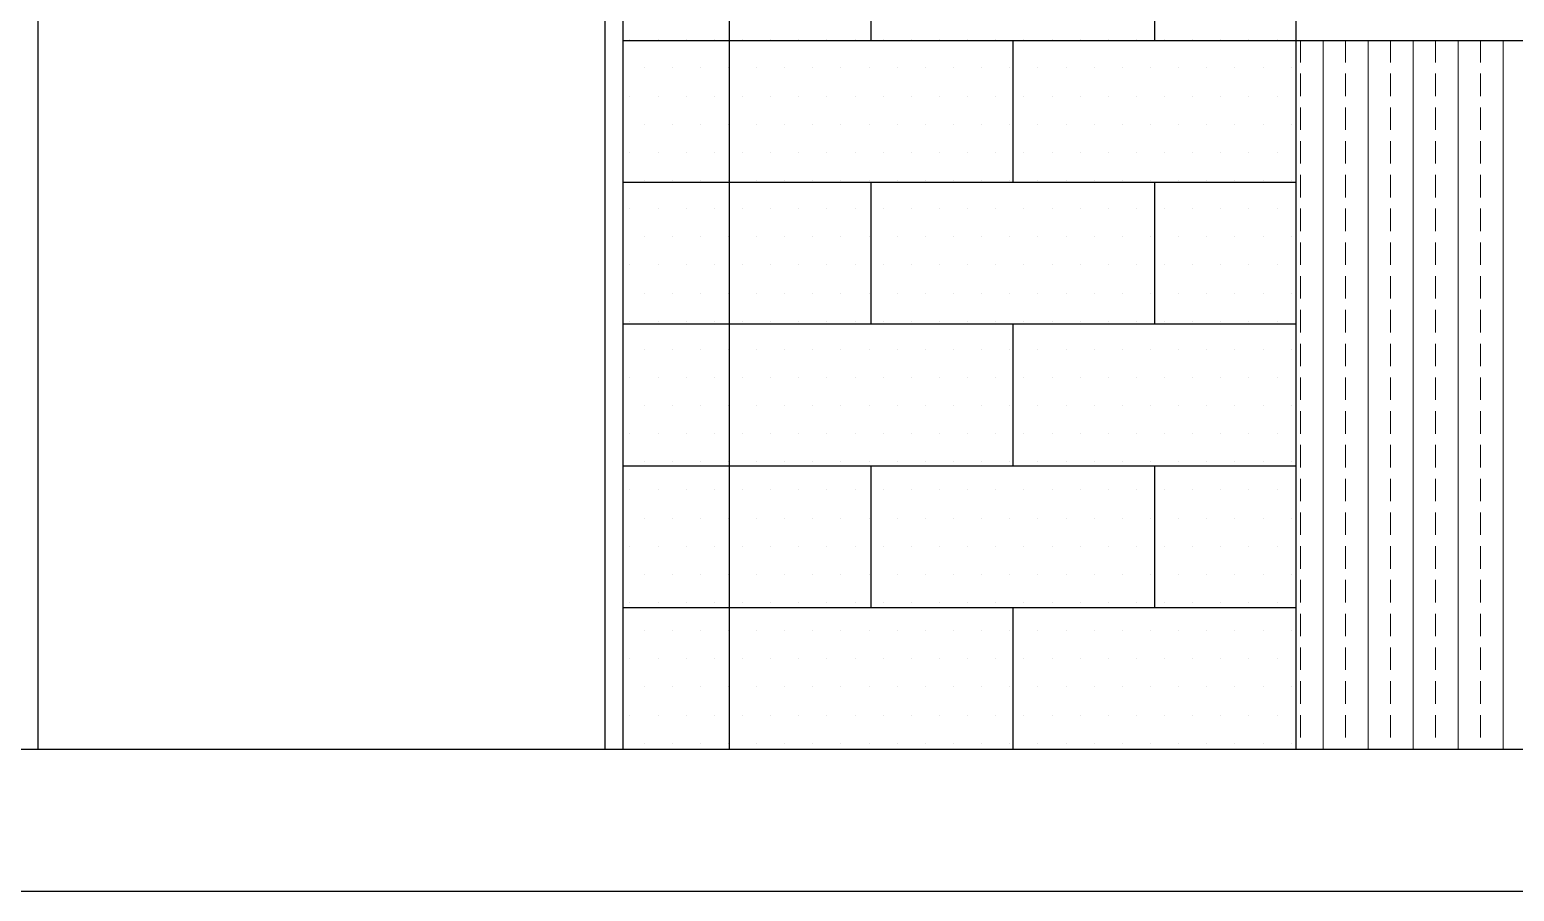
# Paper-space layout 'A000' of a CAD drawing. Header units: millimetres. Extents: x 0 to 841, y 0 to 594.
# Drawn here: x 603.56 to 645.45, y 223.88 to 248.19 of the extents above; entities that cross this region are included whole.
import ezdxf

# ---------------------------------------------------------------- set-up
doc = ezdxf.new("R2010")
doc.units = ezdxf.units.MM
doc.header["$MEASUREMENT"] = 0
doc.layers.add('A-ELEV-MBE1', color=7, linetype='Continuous', lineweight=25)
doc.layers.add('A-ELEV-PATT', color=8, linetype='Continuous', lineweight=13)

psp = doc.layouts.new('A000')

# ---------------------------------------------------------------- linework, layer by layer
at = {"layer": 'A-ELEV-MBE1'}
for p, q in [((620.293, 271.877), (620.293, 227.877)), ((623.293, 271.877), (623.293, 227.877)), ((639.293, 227.877), (639.293, 271.877)), ((603.793, 271.377), (603.793, 227.877)), ((619.793, 227.877), (619.793, 271.377)), ((627.293, 251.877), (627.293, 247.877)), ((635.293, 251.877), (635.293, 247.877)), ((639.293, 247.877), (620.293, 247.877)), ((631.293, 247.877), (631.293, 243.877)), ((655.293, 247.877), (639.293, 247.877)), ((639.293, 243.877), (620.293, 243.877)), ((627.293, 243.877), (627.293, 239.877)), ((635.293, 243.877), (635.293, 239.877)), ((639.293, 239.877), (620.293, 239.877)), ((631.293, 239.877), (631.293, 235.877)), ((639.293, 235.877), (620.293, 235.877)), ((627.293, 235.877), (627.293, 231.877)), ((635.293, 235.877), (635.293, 231.877)), ((639.293, 231.877), (620.293, 231.877)), ((631.293, 231.877), (631.293, 227.877)), ((687.293, 227.877), (559.293, 227.877)), ((492.293, 223.877), (687.293, 223.877))]:
    psp.add_line(p, q, dxfattribs=at)
at = {"layer": 'A-ELEV-PATT', "linetype": 'Continuous'}
for p, q in [((620.496, 247.902), (620.496, 247.902)), ((621.29, 247.902), (621.29, 247.902)), ((622.084, 247.902), (622.084, 247.902)), ((622.878, 247.902), (622.878, 247.902)), ((623.671, 247.902), (623.671, 247.902)), ((624.465, 247.902), (624.465, 247.902)), ((625.259, 247.902), (625.259, 247.902)), ((626.053, 247.902), (626.053, 247.902)), ((626.846, 247.902), (626.846, 247.902)), ((627.64, 247.902), (627.64, 247.902)), ((628.434, 247.902), (628.434, 247.902)), ((629.228, 247.902), (629.228, 247.902)), ((630.021, 247.902), (630.021, 247.902)), ((630.815, 247.902), (630.815, 247.902)), ((631.609, 247.902), (631.609, 247.902)), ((632.403, 247.902), (632.403, 247.902)), ((633.196, 247.902), (633.196, 247.902)), ((633.99, 247.902), (633.99, 247.902)), ((634.784, 247.902), (634.784, 247.902)), ((635.578, 247.902), (635.578, 247.902)), ((636.371, 247.902), (636.371, 247.902)), ((637.165, 247.902), (637.165, 247.902)), ((637.959, 247.902), (637.959, 247.902)), ((638.753, 247.902), (638.753, 247.902)), ((639.413, 247.267), (639.413, 247.877)), ((640.048, 227.877), (640.048, 247.877)), ((640.683, 247.267), (640.683, 247.877)), ((641.318, 227.877), (641.318, 247.877)), ((641.953, 247.267), (641.953, 247.877)), ((642.588, 227.877), (642.588, 247.877)), ((643.223, 247.267), (643.223, 247.877)), ((643.858, 227.877), (643.858, 247.877)), ((644.493, 247.267), (644.493, 247.877)), ((645.128, 227.877), (645.128, 247.877)), ((620.893, 247.109), (620.893, 247.109)), ((621.687, 247.109), (621.687, 247.109)), ((622.481, 247.109), (622.481, 247.109)), ((623.274, 247.109), (623.274, 247.109)), ((624.068, 247.109), (624.068, 247.109)), ((624.862, 247.109), (624.862, 247.109)), ((625.656, 247.109), (625.656, 247.109)), ((626.449, 247.109), (626.449, 247.109)), ((627.243, 247.109), (627.243, 247.109)), ((628.037, 247.109), (628.037, 247.109)), ((628.831, 247.109), (628.831, 247.109)), ((629.624, 247.109), (629.624, 247.109)), ((630.418, 247.109), (630.418, 247.109)), ((631.212, 247.109), (631.212, 247.109)), ((632.006, 247.109), (632.006, 247.109)), ((632.799, 247.109), (632.799, 247.109)), ((633.593, 247.109), (633.593, 247.109)), ((634.387, 247.109), (634.387, 247.109)), ((635.181, 247.109), (635.181, 247.109)), ((635.974, 247.109), (635.974, 247.109)), ((636.768, 247.109), (636.768, 247.109)), ((637.562, 247.109), (637.562, 247.109)), ((638.356, 247.109), (638.356, 247.109)), ((639.149, 247.109), (639.149, 247.109)), ((639.413, 246.315), (639.413, 246.95)), ((640.683, 246.315), (640.683, 246.95)), ((641.953, 246.315), (641.953, 246.95)), ((643.223, 246.315), (643.223, 246.95)), ((644.493, 246.315), (644.493, 246.95)), ((620.496, 246.315), (620.496, 246.315)), ((621.29, 246.315), (621.29, 246.315)), ((622.084, 246.315), (622.084, 246.315)), ((622.878, 246.315), (622.878, 246.315)), ((623.671, 246.315), (623.671, 246.315)), ((624.465, 246.315), (624.465, 246.315)), ((625.259, 246.315), (625.259, 246.315)), ((626.053, 246.315), (626.053, 246.315)), ((626.846, 246.315), (626.846, 246.315)), ((627.64, 246.315), (627.64, 246.315)), ((628.434, 246.315), (628.434, 246.315)), ((629.228, 246.315), (629.228, 246.315)), ((630.021, 246.315), (630.021, 246.315)), ((630.815, 246.315), (630.815, 246.315)), ((631.609, 246.315), (631.609, 246.315)), ((632.403, 246.315), (632.403, 246.315)), ((633.196, 246.315), (633.196, 246.315)), ((633.99, 246.315), (633.99, 246.315)), ((634.784, 246.315), (634.784, 246.315)), ((635.578, 246.315), (635.578, 246.315)), ((636.371, 246.315), (636.371, 246.315)), ((637.165, 246.315), (637.165, 246.315)), ((637.959, 246.315), (637.959, 246.315)), ((638.753, 246.315), (638.753, 246.315)), ((639.413, 245.362), (639.413, 245.997)), ((640.683, 245.362), (640.683, 245.997)), ((641.953, 245.362), (641.953, 245.997)), ((643.223, 245.362), (643.223, 245.997)), ((644.493, 245.362), (644.493, 245.997)), ((620.893, 245.521), (620.893, 245.521)), ((621.687, 245.521), (621.687, 245.521)), ((622.481, 245.521), (622.481, 245.521)), ((623.274, 245.521), (623.274, 245.521)), ((624.068, 245.521), (624.068, 245.521)), ((624.862, 245.521), (624.862, 245.521)), ((625.656, 245.521), (625.656, 245.521)), ((626.449, 245.521), (626.449, 245.521)), ((627.243, 245.521), (627.243, 245.521)), ((628.037, 245.521), (628.037, 245.521)), ((628.831, 245.521), (628.831, 245.521)), ((629.624, 245.521), (629.624, 245.521)), ((630.418, 245.521), (630.418, 245.521)), ((631.212, 245.521), (631.212, 245.521)), ((632.006, 245.521), (632.006, 245.521)), ((632.799, 245.521), (632.799, 245.521)), ((633.593, 245.521), (633.593, 245.521)), ((634.387, 245.521), (634.387, 245.521)), ((635.181, 245.521), (635.181, 245.521)), ((635.974, 245.521), (635.974, 245.521)), ((636.768, 245.521), (636.768, 245.521)), ((637.562, 245.521), (637.562, 245.521)), ((638.356, 245.521), (638.356, 245.521)), ((639.149, 245.521), (639.149, 245.521)), ((639.413, 244.41), (639.413, 245.045)), ((640.683, 244.41), (640.683, 245.045)), ((641.953, 244.41), (641.953, 245.045)), ((643.223, 244.41), (643.223, 245.045)), ((644.493, 244.41), (644.493, 245.045)), ((620.496, 244.727), (620.496, 244.727)), ((621.29, 244.727), (621.29, 244.727)), ((622.084, 244.727), (622.084, 244.727)), ((622.878, 244.727), (622.878, 244.727)), ((623.671, 244.727), (623.671, 244.727)), ((624.465, 244.727), (624.465, 244.727)), ((625.259, 244.727), (625.259, 244.727)), ((626.053, 244.727), (626.053, 244.727)), ((626.846, 244.727), (626.846, 244.727)), ((627.64, 244.727), (627.64, 244.727)), ((628.434, 244.727), (628.434, 244.727)), ((629.228, 244.727), (629.228, 244.727)), ((630.021, 244.727), (630.021, 244.727)), ((630.815, 244.727), (630.815, 244.727)), ((631.609, 244.727), (631.609, 244.727)), ((632.403, 244.727), (632.403, 244.727)), ((633.196, 244.727), (633.196, 244.727)), ((633.99, 244.727), (633.99, 244.727)), ((634.784, 244.727), (634.784, 244.727)), ((635.578, 244.727), (635.578, 244.727)), ((636.371, 244.727), (636.371, 244.727)), ((637.165, 244.727), (637.165, 244.727)), ((637.959, 244.727), (637.959, 244.727)), ((638.753, 244.727), (638.753, 244.727)), ((620.893, 243.934), (620.893, 243.934)), ((621.687, 243.934), (621.687, 243.934)), ((622.481, 243.934), (622.481, 243.934)), ((623.274, 243.934), (623.274, 243.934)), ((624.068, 243.934), (624.068, 243.934)), ((624.862, 243.934), (624.862, 243.934)), ((625.656, 243.934), (625.656, 243.934)), ((626.449, 243.934), (626.449, 243.934)), ((627.243, 243.934), (627.243, 243.934)), ((628.037, 243.934), (628.037, 243.934)), ((628.831, 243.934), (628.831, 243.934)), ((629.624, 243.934), (629.624, 243.934)), ((630.418, 243.934), (630.418, 243.934)), ((631.212, 243.934), (631.212, 243.934)), ((632.006, 243.934), (632.006, 243.934)), ((632.799, 243.934), (632.799, 243.934)), ((633.593, 243.934), (633.593, 243.934)), ((634.387, 243.934), (634.387, 243.934)), ((635.181, 243.934), (635.181, 243.934)), ((635.974, 243.934), (635.974, 243.934)), ((636.768, 243.934), (636.768, 243.934)), ((637.562, 243.934), (637.562, 243.934)), ((638.356, 243.934), (638.356, 243.934)), ((639.149, 243.934), (639.149, 243.934)), ((639.413, 243.457), (639.413, 244.092)), ((640.683, 243.457), (640.683, 244.092)), ((641.953, 243.457), (641.953, 244.092)), ((643.223, 243.457), (643.223, 244.092)), ((644.493, 243.457), (644.493, 244.092)), ((620.496, 243.14), (620.496, 243.14)), ((621.29, 243.14), (621.29, 243.14)), ((622.084, 243.14), (622.084, 243.14)), ((622.878, 243.14), (622.878, 243.14)), ((623.671, 243.14), (623.671, 243.14)), ((624.465, 243.14), (624.465, 243.14)), ((625.259, 243.14), (625.259, 243.14)), ((626.053, 243.14), (626.053, 243.14)), ((626.846, 243.14), (626.846, 243.14)), ((627.64, 243.14), (627.64, 243.14)), ((628.434, 243.14), (628.434, 243.14)), ((629.228, 243.14), (629.228, 243.14)), ((630.021, 243.14), (630.021, 243.14)), ((630.815, 243.14), (630.815, 243.14)), ((631.609, 243.14), (631.609, 243.14)), ((632.403, 243.14), (632.403, 243.14)), ((633.196, 243.14), (633.196, 243.14)), ((633.99, 243.14), (633.99, 243.14)), ((634.784, 243.14), (634.784, 243.14)), ((635.578, 243.14), (635.578, 243.14)), ((636.371, 243.14), (636.371, 243.14)), ((637.165, 243.14), (637.165, 243.14)), ((637.959, 243.14), (637.959, 243.14)), ((638.753, 243.14), (638.753, 243.14)), ((639.413, 242.505), (639.413, 243.14)), ((640.683, 242.505), (640.683, 243.14)), ((641.953, 242.505), (641.953, 243.14)), ((643.223, 242.505), (643.223, 243.14)), ((644.493, 242.505), (644.493, 243.14)), ((620.893, 242.346), (620.893, 242.346)), ((621.687, 242.346), (621.687, 242.346)), ((622.481, 242.346), (622.481, 242.346)), ((623.274, 242.346), (623.274, 242.346)), ((624.068, 242.346), (624.068, 242.346)), ((624.862, 242.346), (624.862, 242.346)), ((625.656, 242.346), (625.656, 242.346)), ((626.449, 242.346), (626.449, 242.346)), ((627.243, 242.346), (627.243, 242.346)), ((628.037, 242.346), (628.037, 242.346)), ((628.831, 242.346), (628.831, 242.346)), ((629.624, 242.346), (629.624, 242.346)), ((630.418, 242.346), (630.418, 242.346)), ((631.212, 242.346), (631.212, 242.346)), ((632.006, 242.346), (632.006, 242.346)), ((632.799, 242.346), (632.799, 242.346)), ((633.593, 242.346), (633.593, 242.346)), ((634.387, 242.346), (634.387, 242.346)), ((635.181, 242.346), (635.181, 242.346)), ((635.974, 242.346), (635.974, 242.346)), ((636.768, 242.346), (636.768, 242.346)), ((637.562, 242.346), (637.562, 242.346)), ((638.356, 242.346), (638.356, 242.346)), ((639.149, 242.346), (639.149, 242.346)), ((639.413, 241.552), (639.413, 242.187)), ((640.683, 241.552), (640.683, 242.187)), ((641.953, 241.552), (641.953, 242.187)), ((643.223, 241.552), (643.223, 242.187)), ((644.493, 241.552), (644.493, 242.187)), ((620.496, 241.552), (620.496, 241.552)), ((621.29, 241.552), (621.29, 241.552)), ((622.084, 241.552), (622.084, 241.552)), ((622.878, 241.552), (622.878, 241.552)), ((623.671, 241.552), (623.671, 241.552)), ((624.465, 241.552), (624.465, 241.552)), ((625.259, 241.552), (625.259, 241.552)), ((626.053, 241.552), (626.053, 241.552)), ((626.846, 241.552), (626.846, 241.552)), ((627.64, 241.552), (627.64, 241.552)), ((628.434, 241.552), (628.434, 241.552)), ((629.228, 241.552), (629.228, 241.552)), ((630.021, 241.552), (630.021, 241.552)), ((630.815, 241.552), (630.815, 241.552)), ((631.609, 241.552), (631.609, 241.552)), ((632.403, 241.552), (632.403, 241.552)), ((633.196, 241.552), (633.196, 241.552)), ((633.99, 241.552), (633.99, 241.552)), ((634.784, 241.552), (634.784, 241.552)), ((635.578, 241.552), (635.578, 241.552)), ((636.371, 241.552), (636.371, 241.552)), ((637.165, 241.552), (637.165, 241.552)), ((637.959, 241.552), (637.959, 241.552)), ((638.753, 241.552), (638.753, 241.552)), ((639.413, 240.6), (639.413, 241.235)), ((640.683, 240.6), (640.683, 241.235)), ((641.953, 240.6), (641.953, 241.235)), ((643.223, 240.6), (643.223, 241.235)), ((644.493, 240.6), (644.493, 241.235)), ((620.893, 240.759), (620.893, 240.759)), ((621.687, 240.759), (621.687, 240.759)), ((622.481, 240.759), (622.481, 240.759)), ((623.274, 240.759), (623.274, 240.759)), ((624.068, 240.759), (624.068, 240.759)), ((624.862, 240.759), (624.862, 240.759)), ((625.656, 240.759), (625.656, 240.759)), ((626.449, 240.759), (626.449, 240.759)), ((627.243, 240.759), (627.243, 240.759)), ((628.037, 240.759), (628.037, 240.759)), ((628.831, 240.759), (628.831, 240.759)), ((629.624, 240.759), (629.624, 240.759)), ((630.418, 240.759), (630.418, 240.759)), ((631.212, 240.759), (631.212, 240.759)), ((632.006, 240.759), (632.006, 240.759)), ((632.799, 240.759), (632.799, 240.759)), ((633.593, 240.759), (633.593, 240.759)), ((634.387, 240.759), (634.387, 240.759)), ((635.181, 240.759), (635.181, 240.759)), ((635.974, 240.759), (635.974, 240.759)), ((636.768, 240.759), (636.768, 240.759)), ((637.562, 240.759), (637.562, 240.759)), ((638.356, 240.759), (638.356, 240.759)), ((639.149, 240.759), (639.149, 240.759)), ((639.413, 239.647), (639.413, 240.282)), ((640.683, 239.647), (640.683, 240.282)), ((641.953, 239.647), (641.953, 240.282)), ((643.223, 239.647), (643.223, 240.282)), ((644.493, 239.647), (644.493, 240.282)), ((620.496, 239.965), (620.496, 239.965)), ((621.29, 239.965), (621.29, 239.965)), ((622.084, 239.965), (622.084, 239.965)), ((622.878, 239.965), (622.878, 239.965)), ((623.671, 239.965), (623.671, 239.965)), ((624.465, 239.965), (624.465, 239.965)), ((625.259, 239.965), (625.259, 239.965)), ((626.053, 239.965), (626.053, 239.965)), ((626.846, 239.965), (626.846, 239.965)), ((627.64, 239.965), (627.64, 239.965)), ((628.434, 239.965), (628.434, 239.965)), ((629.228, 239.965), (629.228, 239.965)), ((630.021, 239.965), (630.021, 239.965)), ((630.815, 239.965), (630.815, 239.965)), ((631.609, 239.965), (631.609, 239.965)), ((632.403, 239.965), (632.403, 239.965)), ((633.196, 239.965), (633.196, 239.965)), ((633.99, 239.965), (633.99, 239.965)), ((634.784, 239.965), (634.784, 239.965)), ((635.578, 239.965), (635.578, 239.965)), ((636.371, 239.965), (636.371, 239.965)), ((637.165, 239.965), (637.165, 239.965)), ((637.959, 239.965), (637.959, 239.965)), ((638.753, 239.965), (638.753, 239.965)), ((620.893, 239.171), (620.893, 239.171)), ((621.687, 239.171), (621.687, 239.171)), ((622.481, 239.171), (622.481, 239.171)), ((623.274, 239.171), (623.274, 239.171)), ((624.068, 239.171), (624.068, 239.171)), ((624.862, 239.171), (624.862, 239.171)), ((625.656, 239.171), (625.656, 239.171)), ((626.449, 239.171), (626.449, 239.171)), ((627.243, 239.171), (627.243, 239.171)), ((628.037, 239.171), (628.037, 239.171)), ((628.831, 239.171), (628.831, 239.171)), ((629.624, 239.171), (629.624, 239.171)), ((630.418, 239.171), (630.418, 239.171)), ((631.212, 239.171), (631.212, 239.171)), ((632.006, 239.171), (632.006, 239.171)), ((632.799, 239.171), (632.799, 239.171)), ((633.593, 239.171), (633.593, 239.171)), ((634.387, 239.171), (634.387, 239.171)), ((635.181, 239.171), (635.181, 239.171)), ((635.974, 239.171), (635.974, 239.171)), ((636.768, 239.171), (636.768, 239.171)), ((637.562, 239.171), (637.562, 239.171)), ((638.356, 239.171), (638.356, 239.171)), ((639.149, 239.171), (639.149, 239.171)), ((639.413, 238.695), (639.413, 239.33)), ((640.683, 238.695), (640.683, 239.33)), ((641.953, 238.695), (641.953, 239.33)), ((643.223, 238.695), (643.223, 239.33)), ((644.493, 238.695), (644.493, 239.33)), ((620.496, 238.377), (620.496, 238.377)), ((621.29, 238.377), (621.29, 238.377)), ((622.084, 238.377), (622.084, 238.377)), ((622.878, 238.377), (622.878, 238.377)), ((623.671, 238.377), (623.671, 238.377)), ((624.465, 238.377), (624.465, 238.377)), ((625.259, 238.377), (625.259, 238.377)), ((626.053, 238.377), (626.053, 238.377)), ((626.846, 238.377), (626.846, 238.377)), ((627.64, 238.377), (627.64, 238.377)), ((628.434, 238.377), (628.434, 238.377)), ((629.228, 238.377), (629.228, 238.377)), ((630.021, 238.377), (630.021, 238.377)), ((630.815, 238.377), (630.815, 238.377)), ((631.609, 238.377), (631.609, 238.377)), ((632.403, 238.377), (632.403, 238.377)), ((633.196, 238.377), (633.196, 238.377)), ((633.99, 238.377), (633.99, 238.377)), ((634.784, 238.377), (634.784, 238.377)), ((635.578, 238.377), (635.578, 238.377)), ((636.371, 238.377), (636.371, 238.377)), ((637.165, 238.377), (637.165, 238.377)), ((637.959, 238.377), (637.959, 238.377)), ((638.753, 238.377), (638.753, 238.377)), ((639.413, 237.742), (639.413, 238.377)), ((640.683, 237.742), (640.683, 238.377)), ((641.953, 237.742), (641.953, 238.377)), ((643.223, 237.742), (643.223, 238.377)), ((644.493, 237.742), (644.493, 238.377)), ((620.893, 237.584), (620.893, 237.584)), ((621.687, 237.584), (621.687, 237.584)), ((622.481, 237.584), (622.481, 237.584)), ((623.274, 237.584), (623.274, 237.584)), ((624.068, 237.584), (624.068, 237.584)), ((624.862, 237.584), (624.862, 237.584)), ((625.656, 237.584), (625.656, 237.584)), ((626.449, 237.584), (626.449, 237.584)), ((627.243, 237.584), (627.243, 237.584)), ((628.037, 237.584), (628.037, 237.584)), ((628.831, 237.584), (628.831, 237.584)), ((629.624, 237.584), (629.624, 237.584)), ((630.418, 237.584), (630.418, 237.584)), ((631.212, 237.584), (631.212, 237.584)), ((632.006, 237.584), (632.006, 237.584)), ((632.799, 237.584), (632.799, 237.584)), ((633.593, 237.584), (633.593, 237.584)), ((634.387, 237.584), (634.387, 237.584)), ((635.181, 237.584), (635.181, 237.584)), ((635.974, 237.584), (635.974, 237.584)), ((636.768, 237.584), (636.768, 237.584)), ((637.562, 237.584), (637.562, 237.584)), ((638.356, 237.584), (638.356, 237.584)), ((639.149, 237.584), (639.149, 237.584)), ((639.413, 236.79), (639.413, 237.425)), ((640.683, 236.79), (640.683, 237.425)), ((641.953, 236.79), (641.953, 237.425)), ((643.223, 236.79), (643.223, 237.425)), ((644.493, 236.79), (644.493, 237.425)), ((620.496, 236.79), (620.496, 236.79)), ((621.29, 236.79), (621.29, 236.79)), ((622.084, 236.79), (622.084, 236.79)), ((622.878, 236.79), (622.878, 236.79)), ((623.671, 236.79), (623.671, 236.79)), ((624.465, 236.79), (624.465, 236.79)), ((625.259, 236.79), (625.259, 236.79)), ((626.053, 236.79), (626.053, 236.79)), ((626.846, 236.79), (626.846, 236.79)), ((627.64, 236.79), (627.64, 236.79)), ((628.434, 236.79), (628.434, 236.79)), ((629.228, 236.79), (629.228, 236.79)), ((630.021, 236.79), (630.021, 236.79)), ((630.815, 236.79), (630.815, 236.79)), ((631.609, 236.79), (631.609, 236.79)), ((632.403, 236.79), (632.403, 236.79)), ((633.196, 236.79), (633.196, 236.79)), ((633.99, 236.79), (633.99, 236.79)), ((634.784, 236.79), (634.784, 236.79)), ((635.578, 236.79), (635.578, 236.79)), ((636.371, 236.79), (636.371, 236.79)), ((637.165, 236.79), (637.165, 236.79)), ((637.959, 236.79), (637.959, 236.79)), ((638.753, 236.79), (638.753, 236.79)), ((639.413, 235.837), (639.413, 236.472)), ((640.683, 235.837), (640.683, 236.472)), ((641.953, 235.837), (641.953, 236.472)), ((643.223, 235.837), (643.223, 236.472)), ((644.493, 235.837), (644.493, 236.472)), ((620.893, 235.996), (620.893, 235.996)), ((621.687, 235.996), (621.687, 235.996)), ((622.481, 235.996), (622.481, 235.996)), ((623.274, 235.996), (623.274, 235.996)), ((624.068, 235.996), (624.068, 235.996)), ((624.862, 235.996), (624.862, 235.996)), ((625.656, 235.996), (625.656, 235.996)), ((626.449, 235.996), (626.449, 235.996)), ((627.243, 235.996), (627.243, 235.996)), ((628.037, 235.996), (628.037, 235.996)), ((628.831, 235.996), (628.831, 235.996)), ((629.624, 235.996), (629.624, 235.996)), ((630.418, 235.996), (630.418, 235.996)), ((631.212, 235.996), (631.212, 235.996)), ((632.006, 235.996), (632.006, 235.996)), ((632.799, 235.996), (632.799, 235.996)), ((633.593, 235.996), (633.593, 235.996)), ((634.387, 235.996), (634.387, 235.996)), ((635.181, 235.996), (635.181, 235.996)), ((635.974, 235.996), (635.974, 235.996)), ((636.768, 235.996), (636.768, 235.996)), ((637.562, 235.996), (637.562, 235.996)), ((638.356, 235.996), (638.356, 235.996)), ((639.149, 235.996), (639.149, 235.996)), ((639.413, 234.885), (639.413, 235.52)), ((640.683, 234.885), (640.683, 235.52)), ((641.953, 234.885), (641.953, 235.52)), ((643.223, 234.885), (643.223, 235.52)), ((644.493, 234.885), (644.493, 235.52)), ((620.496, 235.202), (620.496, 235.202)), ((621.29, 235.202), (621.29, 235.202)), ((622.084, 235.202), (622.084, 235.202)), ((622.878, 235.202), (622.878, 235.202)), ((623.671, 235.202), (623.671, 235.202)), ((624.465, 235.202), (624.465, 235.202)), ((625.259, 235.202), (625.259, 235.202)), ((626.053, 235.202), (626.053, 235.202)), ((626.846, 235.202), (626.846, 235.202)), ((627.64, 235.202), (627.64, 235.202)), ((628.434, 235.202), (628.434, 235.202)), ((629.228, 235.202), (629.228, 235.202)), ((630.021, 235.202), (630.021, 235.202)), ((630.815, 235.202), (630.815, 235.202)), ((631.609, 235.202), (631.609, 235.202)), ((632.403, 235.202), (632.403, 235.202)), ((633.196, 235.202), (633.196, 235.202)), ((633.99, 235.202), (633.99, 235.202)), ((634.784, 235.202), (634.784, 235.202)), ((635.578, 235.202), (635.578, 235.202)), ((636.371, 235.202), (636.371, 235.202)), ((637.165, 235.202), (637.165, 235.202)), ((637.959, 235.202), (637.959, 235.202)), ((638.753, 235.202), (638.753, 235.202)), ((639.413, 233.932), (639.413, 234.567)), ((640.683, 233.932), (640.683, 234.567)), ((641.953, 233.932), (641.953, 234.567)), ((643.223, 233.932), (643.223, 234.567)), ((644.493, 233.932), (644.493, 234.567)), ((620.893, 234.409), (620.893, 234.409)), ((621.687, 234.409), (621.687, 234.409)), ((622.481, 234.409), (622.481, 234.409)), ((623.274, 234.409), (623.274, 234.409)), ((624.068, 234.409), (624.068, 234.409)), ((624.862, 234.409), (624.862, 234.409)), ((625.656, 234.409), (625.656, 234.409)), ((626.449, 234.409), (626.449, 234.409)), ((627.243, 234.409), (627.243, 234.409)), ((628.037, 234.409), (628.037, 234.409)), ((628.831, 234.409), (628.831, 234.409)), ((629.624, 234.409), (629.624, 234.409)), ((630.418, 234.409), (630.418, 234.409)), ((631.212, 234.409), (631.212, 234.409)), ((632.006, 234.409), (632.006, 234.409)), ((632.799, 234.409), (632.799, 234.409)), ((633.593, 234.409), (633.593, 234.409)), ((634.387, 234.409), (634.387, 234.409)), ((635.181, 234.409), (635.181, 234.409)), ((635.974, 234.409), (635.974, 234.409)), ((636.768, 234.409), (636.768, 234.409)), ((637.562, 234.409), (637.562, 234.409)), ((638.356, 234.409), (638.356, 234.409)), ((639.149, 234.409), (639.149, 234.409)), ((620.496, 233.615), (620.496, 233.615)), ((621.29, 233.615), (621.29, 233.615)), ((622.084, 233.615), (622.084, 233.615)), ((622.878, 233.615), (622.878, 233.615)), ((623.671, 233.615), (623.671, 233.615)), ((624.465, 233.615), (624.465, 233.615)), ((625.259, 233.615), (625.259, 233.615)), ((626.053, 233.615), (626.053, 233.615)), ((626.846, 233.615), (626.846, 233.615)), ((627.64, 233.615), (627.64, 233.615)), ((628.434, 233.615), (628.434, 233.615)), ((629.228, 233.615), (629.228, 233.615)), ((630.021, 233.615), (630.021, 233.615)), ((630.815, 233.615), (630.815, 233.615)), ((631.609, 233.615), (631.609, 233.615)), ((632.403, 233.615), (632.403, 233.615)), ((633.196, 233.615), (633.196, 233.615)), ((633.99, 233.615), (633.99, 233.615)), ((634.784, 233.615), (634.784, 233.615)), ((635.578, 233.615), (635.578, 233.615)), ((636.371, 233.615), (636.371, 233.615)), ((637.165, 233.615), (637.165, 233.615)), ((637.959, 233.615), (637.959, 233.615)), ((638.753, 233.615), (638.753, 233.615)), ((639.413, 232.98), (639.413, 233.615)), ((640.683, 232.98), (640.683, 233.615)), ((641.953, 232.98), (641.953, 233.615)), ((643.223, 232.98), (643.223, 233.615)), ((644.493, 232.98), (644.493, 233.615)), ((620.893, 232.821), (620.893, 232.821)), ((621.687, 232.821), (621.687, 232.821)), ((622.481, 232.821), (622.481, 232.821)), ((623.274, 232.821), (623.274, 232.821)), ((624.068, 232.821), (624.068, 232.821)), ((624.862, 232.821), (624.862, 232.821)), ((625.656, 232.821), (625.656, 232.821)), ((626.449, 232.821), (626.449, 232.821)), ((627.243, 232.821), (627.243, 232.821)), ((628.037, 232.821), (628.037, 232.821)), ((628.831, 232.821), (628.831, 232.821)), ((629.624, 232.821), (629.624, 232.821)), ((630.418, 232.821), (630.418, 232.821)), ((631.212, 232.821), (631.212, 232.821)), ((632.006, 232.821), (632.006, 232.821)), ((632.799, 232.821), (632.799, 232.821)), ((633.593, 232.821), (633.593, 232.821)), ((634.387, 232.821), (634.387, 232.821)), ((635.181, 232.821), (635.181, 232.821)), ((635.974, 232.821), (635.974, 232.821)), ((636.768, 232.821), (636.768, 232.821)), ((637.562, 232.821), (637.562, 232.821)), ((638.356, 232.821), (638.356, 232.821)), ((639.149, 232.821), (639.149, 232.821)), ((639.413, 232.027), (639.413, 232.662)), ((640.683, 232.027), (640.683, 232.662)), ((641.953, 232.027), (641.953, 232.662)), ((643.223, 232.027), (643.223, 232.662)), ((644.493, 232.027), (644.493, 232.662)), ((620.496, 232.027), (620.496, 232.027)), ((621.29, 232.027), (621.29, 232.027)), ((622.084, 232.027), (622.084, 232.027)), ((622.878, 232.027), (622.878, 232.027)), ((623.671, 232.027), (623.671, 232.027)), ((624.465, 232.027), (624.465, 232.027)), ((625.259, 232.027), (625.259, 232.027)), ((626.053, 232.027), (626.053, 232.027)), ((626.846, 232.027), (626.846, 232.027)), ((627.64, 232.027), (627.64, 232.027)), ((628.434, 232.027), (628.434, 232.027)), ((629.228, 232.027), (629.228, 232.027)), ((630.021, 232.027), (630.021, 232.027)), ((630.815, 232.027), (630.815, 232.027)), ((631.609, 232.027), (631.609, 232.027)), ((632.403, 232.027), (632.403, 232.027)), ((633.196, 232.027), (633.196, 232.027)), ((633.99, 232.027), (633.99, 232.027)), ((634.784, 232.027), (634.784, 232.027)), ((635.578, 232.027), (635.578, 232.027)), ((636.371, 232.027), (636.371, 232.027)), ((637.165, 232.027), (637.165, 232.027)), ((637.959, 232.027), (637.959, 232.027)), ((638.753, 232.027), (638.753, 232.027)), ((639.413, 231.075), (639.413, 231.71)), ((640.683, 231.075), (640.683, 231.71)), ((641.953, 231.075), (641.953, 231.71)), ((643.223, 231.075), (643.223, 231.71)), ((644.493, 231.075), (644.493, 231.71)), ((620.893, 231.234), (620.893, 231.234)), ((621.687, 231.234), (621.687, 231.234)), ((622.481, 231.234), (622.481, 231.234)), ((623.274, 231.234), (623.274, 231.234)), ((624.068, 231.234), (624.068, 231.234)), ((624.862, 231.234), (624.862, 231.234)), ((625.656, 231.234), (625.656, 231.234)), ((626.449, 231.234), (626.449, 231.234)), ((627.243, 231.234), (627.243, 231.234)), ((628.037, 231.234), (628.037, 231.234)), ((628.831, 231.234), (628.831, 231.234)), ((629.624, 231.234), (629.624, 231.234)), ((630.418, 231.234), (630.418, 231.234)), ((631.212, 231.234), (631.212, 231.234)), ((632.006, 231.234), (632.006, 231.234)), ((632.799, 231.234), (632.799, 231.234)), ((633.593, 231.234), (633.593, 231.234)), ((634.387, 231.234), (634.387, 231.234)), ((635.181, 231.234), (635.181, 231.234)), ((635.974, 231.234), (635.974, 231.234)), ((636.768, 231.234), (636.768, 231.234)), ((637.562, 231.234), (637.562, 231.234)), ((638.356, 231.234), (638.356, 231.234)), ((639.149, 231.234), (639.149, 231.234)), ((620.496, 230.44), (620.496, 230.44)), ((621.29, 230.44), (621.29, 230.44)), ((622.084, 230.44), (622.084, 230.44)), ((622.878, 230.44), (622.878, 230.44)), ((623.671, 230.44), (623.671, 230.44)), ((624.465, 230.44), (624.465, 230.44)), ((625.259, 230.44), (625.259, 230.44)), ((626.053, 230.44), (626.053, 230.44)), ((626.846, 230.44), (626.846, 230.44)), ((627.64, 230.44), (627.64, 230.44)), ((628.434, 230.44), (628.434, 230.44)), ((629.228, 230.44), (629.228, 230.44)), ((630.021, 230.44), (630.021, 230.44)), ((630.815, 230.44), (630.815, 230.44)), ((631.609, 230.44), (631.609, 230.44)), ((632.403, 230.44), (632.403, 230.44)), ((633.196, 230.44), (633.196, 230.44)), ((633.99, 230.44), (633.99, 230.44)), ((634.784, 230.44), (634.784, 230.44)), ((635.578, 230.44), (635.578, 230.44)), ((636.371, 230.44), (636.371, 230.44)), ((637.165, 230.44), (637.165, 230.44)), ((637.959, 230.44), (637.959, 230.44)), ((638.753, 230.44), (638.753, 230.44)), ((639.413, 230.122), (639.413, 230.757)), ((640.683, 230.122), (640.683, 230.757)), ((641.953, 230.122), (641.953, 230.757)), ((643.223, 230.122), (643.223, 230.757)), ((644.493, 230.122), (644.493, 230.757)), ((620.893, 229.646), (620.893, 229.646)), ((621.687, 229.646), (621.687, 229.646)), ((622.481, 229.646), (622.481, 229.646)), ((623.274, 229.646), (623.274, 229.646)), ((624.068, 229.646), (624.068, 229.646)), ((624.862, 229.646), (624.862, 229.646)), ((625.656, 229.646), (625.656, 229.646)), ((626.449, 229.646), (626.449, 229.646)), ((627.243, 229.646), (627.243, 229.646)), ((628.037, 229.646), (628.037, 229.646)), ((628.831, 229.646), (628.831, 229.646)), ((629.624, 229.646), (629.624, 229.646)), ((630.418, 229.646), (630.418, 229.646)), ((631.212, 229.646), (631.212, 229.646)), ((632.006, 229.646), (632.006, 229.646)), ((632.799, 229.646), (632.799, 229.646)), ((633.593, 229.646), (633.593, 229.646)), ((634.387, 229.646), (634.387, 229.646)), ((635.181, 229.646), (635.181, 229.646)), ((635.974, 229.646), (635.974, 229.646)), ((636.768, 229.646), (636.768, 229.646)), ((637.562, 229.646), (637.562, 229.646)), ((638.356, 229.646), (638.356, 229.646)), ((639.149, 229.646), (639.149, 229.646)), ((639.413, 229.17), (639.413, 229.805)), ((640.683, 229.17), (640.683, 229.805)), ((641.953, 229.17), (641.953, 229.805)), ((643.223, 229.17), (643.223, 229.805)), ((644.493, 229.17), (644.493, 229.805)), ((620.496, 228.852), (620.496, 228.852)), ((621.29, 228.852), (621.29, 228.852)), ((622.084, 228.852), (622.084, 228.852)), ((622.878, 228.852), (622.878, 228.852)), ((623.671, 228.852), (623.671, 228.852)), ((624.465, 228.852), (624.465, 228.852)), ((625.259, 228.852), (625.259, 228.852)), ((626.053, 228.852), (626.053, 228.852)), ((626.846, 228.852), (626.846, 228.852)), ((627.64, 228.852), (627.64, 228.852)), ((628.434, 228.852), (628.434, 228.852)), ((629.228, 228.852), (629.228, 228.852)), ((630.021, 228.852), (630.021, 228.852)), ((630.815, 228.852), (630.815, 228.852)), ((631.609, 228.852), (631.609, 228.852)), ((632.403, 228.852), (632.403, 228.852)), ((633.196, 228.852), (633.196, 228.852)), ((633.99, 228.852), (633.99, 228.852)), ((634.784, 228.852), (634.784, 228.852)), ((635.578, 228.852), (635.578, 228.852)), ((636.371, 228.852), (636.371, 228.852)), ((637.165, 228.852), (637.165, 228.852)), ((637.959, 228.852), (637.959, 228.852)), ((638.753, 228.852), (638.753, 228.852)), ((639.413, 228.217), (639.413, 228.852)), ((640.683, 228.217), (640.683, 228.852)), ((641.953, 228.217), (641.953, 228.852)), ((643.223, 228.217), (643.223, 228.852)), ((644.493, 228.217), (644.493, 228.852)), ((620.893, 228.059), (620.893, 228.059)), ((621.687, 228.059), (621.687, 228.059)), ((622.481, 228.059), (622.481, 228.059)), ((623.274, 228.059), (623.274, 228.059)), ((624.068, 228.059), (624.068, 228.059)), ((624.862, 228.059), (624.862, 228.059)), ((625.656, 228.059), (625.656, 228.059)), ((626.449, 228.059), (626.449, 228.059)), ((627.243, 228.059), (627.243, 228.059)), ((628.037, 228.059), (628.037, 228.059)), ((628.831, 228.059), (628.831, 228.059)), ((629.624, 228.059), (629.624, 228.059)), ((630.418, 228.059), (630.418, 228.059)), ((631.212, 228.059), (631.212, 228.059)), ((632.006, 228.059), (632.006, 228.059)), ((632.799, 228.059), (632.799, 228.059)), ((633.593, 228.059), (633.593, 228.059)), ((634.387, 228.059), (634.387, 228.059)), ((635.181, 228.059), (635.181, 228.059)), ((635.974, 228.059), (635.974, 228.059)), ((636.768, 228.059), (636.768, 228.059)), ((637.562, 228.059), (637.562, 228.059)), ((638.356, 228.059), (638.356, 228.059)), ((639.149, 228.059), (639.149, 228.059)), ((639.413, 227.877), (639.413, 227.9)), ((640.683, 227.877), (640.683, 227.9)), ((641.953, 227.877), (641.953, 227.9)), ((643.223, 227.877), (643.223, 227.9)), ((644.493, 227.877), (644.493, 227.9))]:
    psp.add_line(p, q, dxfattribs=at)

doc.saveas('drawing.dxf')
